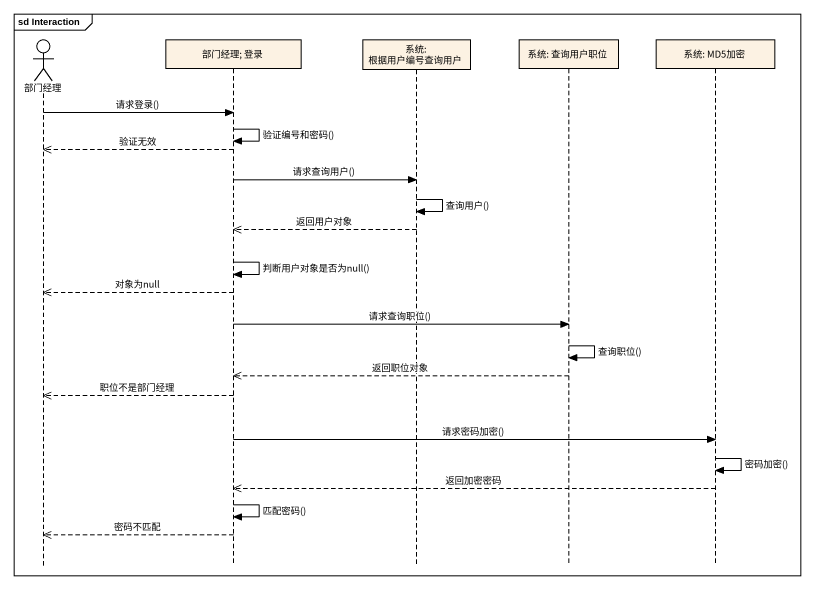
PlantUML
@startuml
mainframe sd Interaction
hide footbox
actor 部门经理
participant "部门经理; 登录" as 部门经理_登录
participant "系统: 根据用户编号查询用户" as 系统_根据用户编号查询用户
participant "系统: 查询用户职位" as 系统_查询用户职位
participant "系统: MD5加密" as 系统_MD5加密

部门经理 -> 部门经理_登录 : 请求登录()
部门经理_登录 -> 部门经理_登录 : 验证编号和密码()
部门经理_登录 -->> 部门经理 : 验证无效
部门经理_登录 -> 系统_根据用户编号查询用户 : 请求查询用户()
系统_根据用户编号查询用户 -> 系统_根据用户编号查询用户 : 查询用户()
系统_根据用户编号查询用户 -->> 部门经理_登录 : 返回用户对象
部门经理_登录 -> 部门经理_登录 : 判断用户对象是否为null()
部门经理_登录 -->> 部门经理 : 对象为null
部门经理_登录 -> 系统_查询用户职位 : 请求查询职位()
系统_查询用户职位 -> 系统_查询用户职位 : 查询职位()
系统_查询用户职位 -->> 部门经理_登录 : 返回职位对象
部门经理_登录 -->> 部门经理 : 职位不是部门经理
部门经理_登录 -> 系统_MD5加密 : 请求密码加密()
系统_MD5加密 -> 系统_MD5加密 : 密码加密()
系统_MD5加密 -->> 部门经理_登录 : 返回加密密码
部门经理_登录 -> 部门经理_登录 : 匹配密码()
部门经理_登录 -->> 部门经理 : 密码不匹配
@enduml
